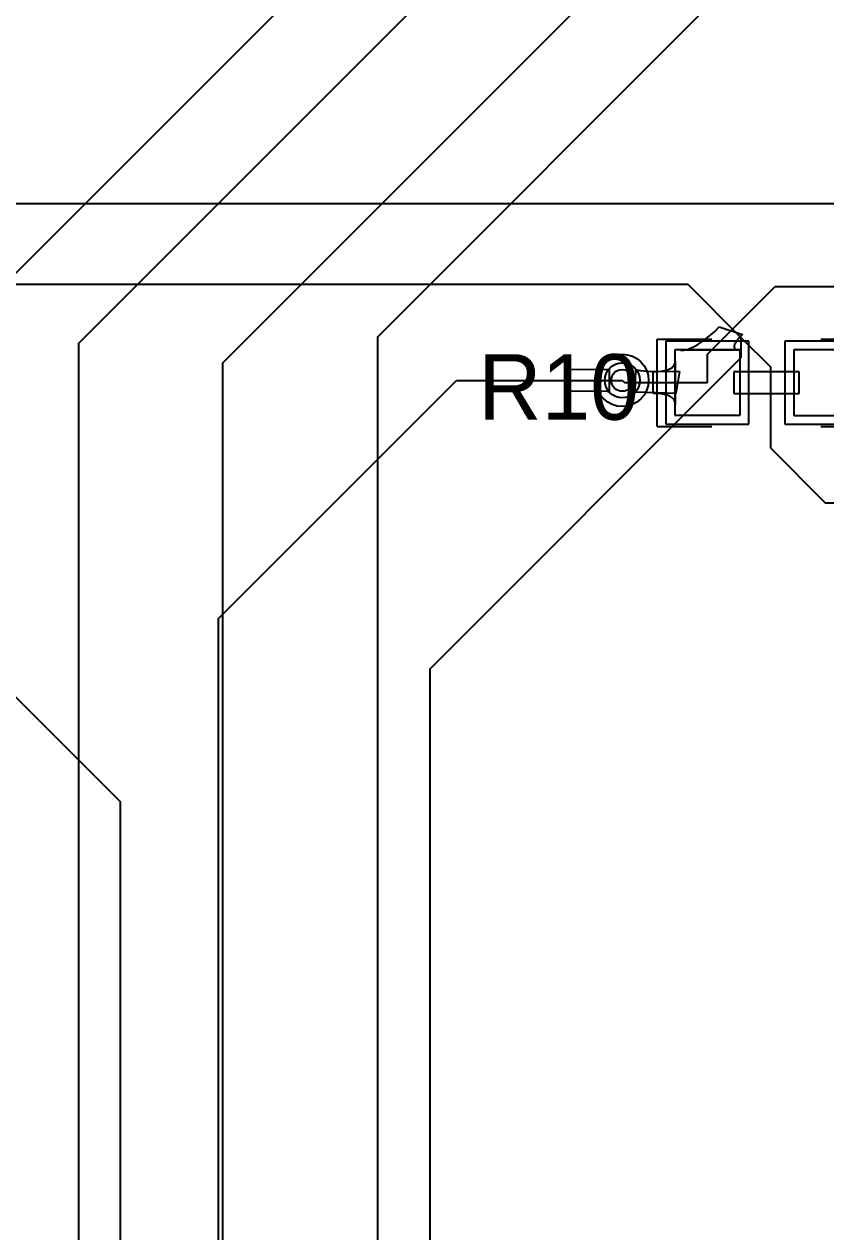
# Model space of a CAD drawing. Extents: x 44 to 130, y 28 to 128.
# Drawn here: x 66.84 to 76.17, y 104.74 to 118.79 of the extents above; entities that cross this region are included whole.
import ezdxf

# ---------------------------------------------------------------- set-up
doc = ezdxf.new("R2010")
doc.units = 0
doc.layers.get('0').update_dxf_attribs({"linetype": 'CONTINUOUS'})
for name, color, linetype in [('BOTTOMLAYER', 5, 'CONTINUOUS'), ('BOTTOMSOLDER', 6, 'CONTINUOUS'), ('MULTILAYER', 9, 'CONTINUOUS'), ('TOPLAYER', 1, 'CONTINUOUS'), ('TOPOVERLAY', 2, 'CONTINUOUS'), ('TOPPASTE', 8, 'CONTINUOUS'), ('TOPSOLDER', 216, 'CONTINUOUS')]:
    doc.layers.add(name, color=color, linetype=linetype)

# ---------------------------------------------------------------- blocks, each defined once
blk = doc.blocks.new('0603__34')
at = {"layer": 'TOPLAYER'}
for p, q in [((-1.0668, 0.381), (-1.0668, -0.381)), ((-0.3048, 0.381), (-1.0668, 0.381)), ((-0.3048, -0.381), (-0.3048, 0.381)), ((0.3175, 0.379374), (0.3175, -0.382626)), ((1.0795, 0.379374), (0.3175, 0.379374)), ((1.0795, -0.382626), (1.0795, 0.379374)), ((-1.0668, -0.381), (-0.3048, -0.381)), ((0.3175, -0.382626), (1.0795, -0.382626))]:
    blk.add_line(p, q, dxfattribs=at)
for centre in [(-0.6858, 0), (0.6985, -0.001626)]:
    blk.add_circle(centre, 0, dxfattribs=at)
at = {"layer": 'TOPOVERLAY'}
for p, q in [((-1.27, 0.506374), (-0.635, 0.506374)), ((-1.27, -0.509626), (-1.27, 0.506374)), ((0.635, 0.506374), (1.27, 0.506374)), ((1.27, -0.509626), (1.27, 0.506374)), ((-0.380436, 0.125766), (-0.380436, -0.128234)), ((0.381564, 0.125766), (-0.380436, 0.125766)), ((0.381564, -0.128234), (0.381564, 0.125766)), ((-0.380436, -0.128234), (0.381564, -0.128234)), ((-1.27, -0.509626), (-0.635, -0.509626)), ((0.635, -0.509626), (1.27, -0.509626))]:
    blk.add_line(p, q, dxfattribs=at)
at = {"layer": 'TOPPASTE'}
for p, q in [((-1.0668, 0.381), (-1.0668, -0.381)), ((-0.3048, 0.381), (-1.0668, 0.381)), ((-0.3048, -0.381), (-0.3048, 0.381)), ((0.3175, 0.379374), (0.3175, -0.382626)), ((1.0795, 0.379374), (0.3175, 0.379374)), ((1.0795, -0.382626), (1.0795, 0.379374)), ((-1.0668, -0.381), (-0.3048, -0.381)), ((0.3175, -0.382626), (1.0795, -0.382626))]:
    blk.add_line(p, q, dxfattribs=at)
for centre in [(-0.6858, 0), (0.6985, -0.001626)]:
    blk.add_circle(centre, 0, dxfattribs=at)
at = {"layer": 'TOPSOLDER'}
for p, q in [((-1.1684, 0.4826), (-1.1684, -0.4826)), ((-0.2032, 0.4826), (-1.1684, 0.4826)), ((-0.2032, -0.4826), (-0.2032, 0.4826)), ((0.2159, 0.480974), (0.2159, -0.484226)), ((1.1811, 0.480974), (0.2159, 0.480974)), ((1.1811, -0.484226), (1.1811, 0.480974)), ((-1.1684, -0.4826), (-0.2032, -0.4826)), ((0.2159, -0.484226), (1.1811, -0.484226))]:
    blk.add_line(p, q, dxfattribs=at)
for centre in [(-0.6858, 0), (0.6985, -0.001626)]:
    blk.add_circle(centre, 0, dxfattribs=at)

msp = doc.modelspace()

# ---------------------------------------------------------------- linework, layer by layer
at = {"layer": 'BOTTOMLAYER'}
for p, q in [((60.8176, 116.703399), (78.193402, 116.703399)), ((62.933801, 115.763599), (74.567001, 115.763599)), ((74.567001, 115.763599), (75.189301, 115.141299)), ((75.189301, 114.912699), (75.189301, 115.141299)), ((75.189301, 115.141299), (75.532201, 114.798399)), ((71.569801, 111.293199), (75.189301, 114.912699)), ((73.158698, 114.772999), (73.650759, 114.778287)), ((73.158698, 114.518999), (73.158698, 114.772999)), ((73.650759, 114.778287), (73.650759, 114.513711)), ((75.532201, 113.858599), (75.532201, 114.798399)), ((69.106001, 111.877399), (71.874601, 114.645999)), ((71.874601, 114.645999), (73.805001, 114.645999)), ((73.629627, 114.515616), (73.158698, 114.518999)), ((73.645024, 114.514716), (73.629627, 114.515616)), ((73.650759, 114.513711), (73.645024, 114.514716)), ((75.532201, 113.858599), (76.167201, 113.223599)), ((63.975201, 113.731599), (67.963001, 109.743799)), ((76.167201, 113.223599), (78.0758, 113.223599)), ((69.106001, 42.382999), (69.106001, 111.877399)), ((71.569801, 100.193399), (71.569801, 111.293199)), ((67.963001, 42.281399), (67.963001, 109.743799))]:
    msp.add_line(p, q, dxfattribs=at)
for radius in [0.2032, 0.127]:
    msp.add_circle((73.805001, 114.645999), radius, dxfattribs=at)
at = {"layer": 'BOTTOMSOLDER'}
for radius in [0.3048, 0.127]:
    msp.add_circle((73.805001, 114.645999), radius, dxfattribs=at)
at = {"layer": 'MULTILAYER'}
for radius in [0.2032, 0.127]:
    msp.add_circle((73.805001, 114.645999), radius, dxfattribs=at)
at = {"layer": 'TOPLAYER'}
for p, q in [((64.661001, 113.807799), (72.331801, 121.478599)), ((67.480401, 115.077799), (73.068401, 120.665799)), ((69.156801, 114.849199), (74.236801, 119.929199)), ((70.960201, 115.153999), (75.024201, 119.217999)), ((74.795601, 114.950799), (75.583001, 115.738199)), ((75.583001, 115.738199), (78.828402, 115.738199)), ((74.77839, 115.129084), (74.879512, 115.216081)), ((74.879512, 115.216081), (74.932903, 115.267707)), ((74.932903, 115.267707), (75.202311, 115.177905)), ((75.202311, 115.177905), (75.169692, 115.14378)), ((67.480401, 95.621399), (67.480401, 115.077799)), ((70.960201, 77.231799), (70.960201, 115.153999)), ((74.558601, 115.006399), (74.598787, 115.020103)), ((74.598787, 115.020103), (74.640857, 115.039221)), ((74.640857, 115.039221), (74.684814, 115.063758)), ((74.684814, 115.063758), (74.730661, 115.093712)), ((74.730661, 115.093712), (74.77839, 115.129084)), ((75.11146, 115.062958), (75.105257, 115.043201)), ((75.105257, 115.043201), (75.105659, 115.027037)), ((75.105659, 115.027037), (75.112662, 115.014464)), ((75.124267, 115.086305), (75.11146, 115.062958)), ((75.143677, 115.113247), (75.124267, 115.086305)), ((75.169692, 115.14378), (75.143677, 115.113247)), ((75.173302, 114.998299), (74.483892, 114.995251)), ((74.483892, 114.995251), (74.520303, 114.998116)), ((74.520303, 114.998116), (74.558601, 115.006399)), ((74.795601, 114.620599), (74.795601, 114.950799)), ((75.112662, 115.014464), (75.126271, 115.005482)), ((75.126271, 115.005482), (75.146484, 115.000095)), ((75.146484, 115.000095), (75.173302, 114.998299)), ((69.156801, 79.136799), (69.156801, 114.849199)), ((73.954104, 114.507945), (73.96386, 114.772704)), ((73.96386, 114.772704), (73.972511, 114.767934)), ((73.972511, 114.767934), (73.990459, 114.763667)), ((73.990459, 114.763667), (74.017703, 114.7599)), ((74.017703, 114.7599), (74.10007, 114.753875)), ((74.10007, 114.753875), (74.468657, 114.747599)), ((74.1639, 114.747599), (74.21274, 114.748869)), ((74.1639, 114.493599), (74.1639, 114.747599)), ((74.21274, 114.748869), (74.256438, 114.752679)), ((74.256438, 114.752679), (74.294995, 114.759029)), ((74.294995, 114.759029), (74.328411, 114.767919)), ((74.328411, 114.767919), (74.356686, 114.779349)), ((74.356686, 114.779349), (74.379821, 114.793319)), ((74.379821, 114.793319), (74.397814, 114.809829)), ((74.397814, 114.809829), (74.410667, 114.828879)), ((74.410667, 114.828879), (74.418378, 114.850469)), ((74.418378, 114.850469), (74.420948, 114.874599)), ((74.420948, 114.874599), (74.420948, 114.366599)), ((74.468657, 114.747599), (74.427085, 114.493599)), ((73.805001, 114.645999), (73.830401, 114.620599)), ((73.830401, 114.620599), (74.795601, 114.620599)), ((74.427085, 114.493599), (73.954104, 114.507945)), ((74.21274, 114.492329), (74.1639, 114.493599)), ((74.256438, 114.488519), (74.21274, 114.492329)), ((74.294995, 114.482169), (74.256438, 114.488519)), ((74.328411, 114.473279), (74.294995, 114.482169)), ((74.356686, 114.461849), (74.328411, 114.473279)), ((74.379821, 114.447879), (74.356686, 114.461849)), ((74.397814, 114.431369), (74.379821, 114.447879)), ((74.410667, 114.412319), (74.397814, 114.431369)), ((74.418378, 114.390729), (74.410667, 114.412319)), ((74.420948, 114.366599), (74.418378, 114.390729))]:
    msp.add_line(p, q, dxfattribs=at)
for radius in [0.2032, 0.127]:
    msp.add_circle((73.805001, 114.645999), radius, dxfattribs=at)
at = {"layer": 'TOPSOLDER'}
for radius in [0.3048, 0.127]:
    msp.add_circle((73.805001, 114.645999), radius, dxfattribs=at)

# ---------------------------------------------------------------- block references
at = {"rotation": 360}
msp.add_blockref('0603__34', (75.481401, 114.620599), dxfattribs=at)

# ---------------------------------------------------------------- texts
at = {"layer": 'TOPOVERLAY'}
msp.add_text('R10', height=0.762, dxfattribs=at).set_placement((72.128601, 114.188799))

doc.saveas('drawing.dxf')
